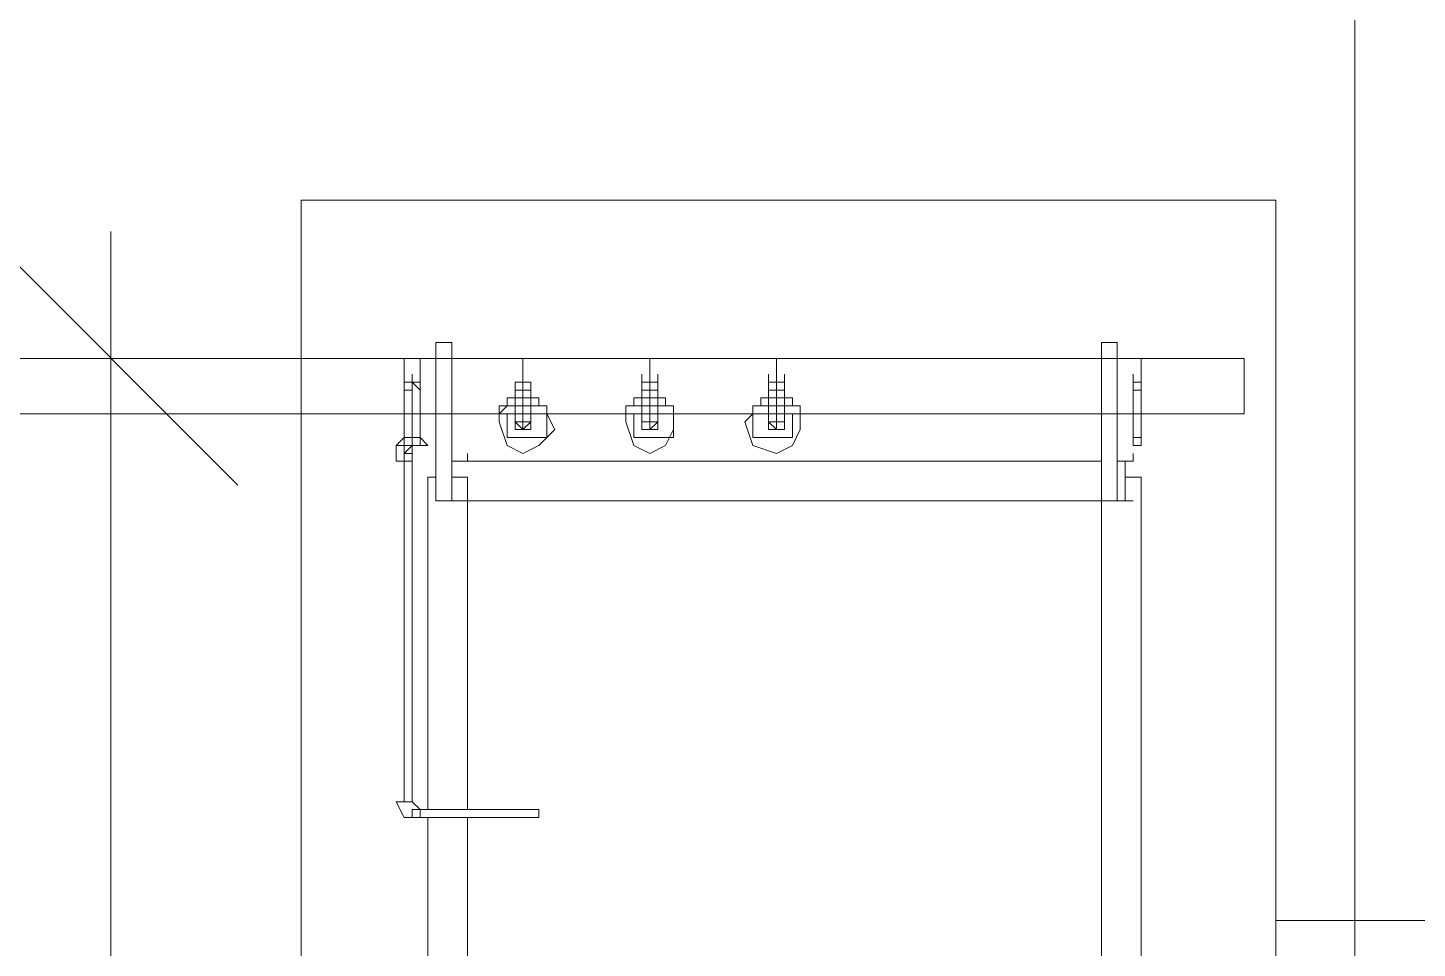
# Model space of a CAD drawing. Header units: inches. Extents: x -1128 to 651, y 96 to 845.
# Drawn here: x -199.23 to -194.02, y 787.3 to 790.76 of the extents above; entities that cross this region are included whole.
import ezdxf

# ---------------------------------------------------------------- set-up
doc = ezdxf.new("R2010")
doc.units = ezdxf.units.IN
doc.header["$MEASUREMENT"] = 0
doc.layers.add('Layer 1', color=7, linetype='Continuous')

msp = doc.modelspace()

# ---------------------------------------------------------------- linework, layer by layer
at = {"layer": 'Layer 1', "color": 0, "lineweight": 5}
for points in [[(-215.4534, 802.0082), (-194.2507, 802.0082), (-194.2507, 744.3177)], [(-194.2507, 744.3177), (-194.2507, 802.0082), (-215.4534, 802.0082)], [(-194.2507, 789.0727), (-194.2507, 802.0082), (-197.73, 802.0082)], [(-194.2507, 744.3177), (-194.2507, 802.0082)], [(-198.2058, 790.1133), (-194.5479, 790.1133), (-194.5479, 784.7011), (-198.2058, 784.7011), (-198.2058, 790.1133)], [(-198.4437, 789.0429), (-199.3952, 789.9945)], [(-198.9195, 789.9945), (-198.9195, 783.0359), (-189.0769, 783.0359)], [(-197.7003, 789.578), (-197.7003, 788.9834)], [(-197.6407, 789.578), (-197.6407, 788.9834), (-197.7003, 788.9834)], [(-197.7003, 789.578), (-197.6407, 789.578)], [(-195.2023, 788.9834), (-195.1428, 788.9834), (-195.1428, 789.578)], [(-195.2023, 788.9834), (-195.2023, 789.578), (-195.1428, 789.578)], [(-197.8191, 789.5187), (-204.183, 789.5187)], [(-197.8191, 789.5187), (-204.183, 789.5187)], [(-197.7595, 789.3106), (-197.7595, 789.5187)], [(-197.3731, 789.3106), (-197.3731, 789.5187)], [(-196.8973, 789.5187), (-197.3731, 789.5187)], [(-196.8973, 789.3106), (-196.8973, 789.5187), (-197.3731, 789.5187)], [(-196.4215, 789.5187), (-196.8973, 789.5187)], [(-196.4215, 789.5187), (-196.8973, 789.5187)], [(-196.4215, 789.3106), (-196.4215, 789.5187), (-195.0535, 789.5187)], [(-195.0535, 789.5187), (-196.4215, 789.5187)], [(-194.667, 789.5187), (-195.0535, 789.5187)], [(-194.667, 789.5187), (-195.0535, 789.5187)], [(-195.0535, 789.3106), (-195.0535, 789.5187)], [(-195.0535, 789.3106), (-194.667, 789.3106), (-194.667, 789.5187)], [(-197.8191, 789.4294), (-197.8191, 789.4591)], [(-197.8191, 789.4294), (-197.8191, 789.4591)], [(-197.8191, 789.4294), (-197.8191, 789.4591)], [(-197.8191, 789.3996), (-197.8191, 789.1915), (-197.8191, 789.4294)], [(-197.8191, 789.3996), (-197.8191, 789.4294)], [(-197.8191, 789.1915), (-197.8191, 789.4294)], [(-197.7893, 789.4294), (-197.8191, 789.4294)], [(-197.8191, 789.3996), (-197.7893, 789.3996), (-197.7893, 789.4294)], [(-197.8191, 789.4294), (-197.8191, 789.3996)], [(-197.7893, 789.4294), (-197.7893, 789.4591)], [(-197.7893, 789.4294), (-197.7893, 789.4591)], [(-197.7893, 789.1915), (-197.7893, 789.4294)], [(-197.7893, 789.1915), (-197.7893, 789.4294)], [(-197.7893, 789.1915), (-197.7893, 789.4294)], [(-197.7893, 789.4294), (-197.7893, 789.1915), (-197.7595, 789.1915)], [(-197.7893, 789.4294), (-197.7595, 789.3996)], [(-197.7595, 789.4294), (-197.7893, 789.4294)], [(-197.7595, 789.4294), (-197.7595, 789.4591)], [(-197.7595, 789.4294), (-197.7595, 789.4591)], [(-197.7595, 789.1915), (-197.7595, 789.4294)], [(-197.7595, 789.3996), (-197.7595, 789.1915), (-197.7595, 789.4294)], [(-197.7595, 789.3996), (-197.7595, 789.4294)], [(-197.7595, 789.1915), (-197.7595, 789.4294)], [(-197.7595, 789.1915), (-197.7595, 789.4294)], [(-197.7595, 789.3996), (-197.7595, 789.4294)], [(-197.4028, 789.4294), (-197.4028, 789.2808)], [(-197.4028, 789.4294), (-197.4028, 789.2808)], [(-197.4028, 789.4294), (-197.4028, 789.3996), (-197.3731, 789.3996)], [(-197.3731, 789.4294), (-197.4028, 789.4294)], [(-197.3731, 789.4294), (-197.3731, 789.2808)], [(-197.3731, 789.2808), (-197.3731, 789.4294)], [(-197.3731, 789.3996), (-197.3731, 789.4294)], [(-197.3433, 789.4294), (-197.3731, 789.4294)], [(-197.3731, 789.3996), (-197.3433, 789.3996), (-197.3433, 789.4294)], [(-197.3433, 789.4294), (-197.3433, 789.2808)], [(-197.3433, 789.2808), (-197.3433, 789.4294)], [(-196.9271, 789.4294), (-196.9271, 789.4591)], [(-196.9271, 789.4294), (-196.9271, 789.3996), (-196.8973, 789.3996)], [(-196.8973, 789.4294), (-196.9271, 789.4294)], [(-196.8973, 789.4294), (-196.8973, 789.4591)], [(-196.8973, 789.2808), (-196.8973, 789.4294)], [(-196.8973, 789.4294), (-196.8973, 789.2808)], [(-196.8675, 789.4294), (-196.8973, 789.4294)], [(-196.8973, 789.3996), (-196.8675, 789.3996), (-196.8675, 789.4294)], [(-196.8675, 789.4294), (-196.8675, 789.4591)], [(-196.8675, 789.2808), (-196.8675, 789.4294)], [(-196.8675, 789.2808), (-196.8675, 789.4294)], [(-196.4513, 789.4294), (-196.4513, 789.4591)], [(-196.4513, 789.4294), (-196.4513, 789.2808)], [(-196.4513, 789.4294), (-196.4513, 789.2808)], [(-196.4513, 789.4294), (-196.4513, 789.3996), (-196.4215, 789.3996)], [(-196.4215, 789.4294), (-196.4513, 789.4294)], [(-196.4215, 789.4294), (-196.4215, 789.4591)], [(-196.4215, 789.4294), (-196.4215, 789.2808)], [(-196.4215, 789.3996), (-196.4215, 789.4294)], [(-196.4215, 789.4294), (-196.4215, 789.2808)], [(-196.3917, 789.4294), (-196.4215, 789.4294)], [(-196.4215, 789.3996), (-196.3917, 789.3996), (-196.3917, 789.4294)], [(-196.3917, 789.4294), (-196.3917, 789.4591)], [(-195.0832, 789.4294), (-195.0832, 789.4591)], [(-195.0832, 789.4294), (-195.0832, 789.3996), (-195.0535, 789.3996)], [(-195.0535, 789.4294), (-195.0832, 789.4294)], [(-195.0535, 789.4294), (-195.0535, 789.4591)], [(-195.0535, 789.4294), (-195.0535, 789.4591)], [(-195.0535, 789.4294), (-195.0535, 789.1915), (-195.0535, 789.3996)], [(-195.0535, 789.3996), (-195.0535, 789.4294)], [(-197.8191, 789.1915), (-197.8191, 789.3996)], [(-197.7595, 789.1915), (-197.7595, 789.3996)], [(-197.4624, 789.2808), (-197.4624, 789.3106), (-197.4326, 789.3401), (-197.4326, 789.3698), (-197.4028, 789.3698), (-197.3135, 789.3698), (-197.3135, 789.3401), (-197.2838, 789.3401), (-197.2838, 789.3106)], [(-197.4624, 789.2808), (-197.4624, 789.3106), (-197.4326, 789.3401), (-197.4326, 789.3698), (-197.4028, 789.3698), (-197.3135, 789.3698), (-197.3135, 789.3401), (-197.2838, 789.3401), (-197.2838, 789.3106)], [(-197.4326, 789.3698), (-197.4326, 789.3401)], [(-197.4028, 789.3401), (-197.4028, 789.3698)], [(-197.4028, 789.3401), (-197.4028, 789.3698)], [(-197.4028, 789.3401), (-197.4028, 789.3698)], [(-197.4028, 789.3698), (-197.4028, 789.3401)], [(-197.3731, 789.3401), (-197.3731, 789.3698)], [(-197.3731, 789.3401), (-197.3731, 789.3698)], [(-197.3731, 789.3698), (-197.3731, 789.3401)], [(-197.3433, 789.3401), (-197.3433, 789.3698)], [(-197.3433, 789.3698), (-197.3433, 789.3401)], [(-197.3433, 789.3698), (-197.3433, 789.3401)], [(-197.3135, 789.3698), (-197.3135, 789.3401)], [(-196.9866, 789.2808), (-196.9866, 789.3401), (-196.9568, 789.3401), (-196.9568, 789.3698), (-196.9271, 789.3698), (-196.8378, 789.3698), (-196.8378, 789.3401), (-196.808, 789.3401), (-196.808, 789.3106)], [(-196.9866, 789.2808), (-196.9866, 789.3401), (-196.9568, 789.3401), (-196.9568, 789.3698), (-196.9271, 789.3698), (-196.8378, 789.3698), (-196.8378, 789.3401), (-196.808, 789.3401), (-196.808, 789.3106)], [(-196.9568, 789.3698), (-196.9568, 789.3401)], [(-196.9271, 789.3401), (-196.9271, 789.3698)], [(-196.9271, 789.3698), (-196.9271, 789.3401)], [(-196.9271, 789.3698), (-196.9271, 789.3401)], [(-196.8973, 789.251), (-196.8973, 789.3996)], [(-196.8973, 789.251), (-196.8973, 789.3996)], [(-196.8973, 789.3401), (-196.8973, 789.3698)], [(-196.8973, 789.3401), (-196.8973, 789.3698)], [(-196.8973, 789.3401), (-196.8973, 789.3698)], [(-196.8675, 789.3401), (-196.8675, 789.3698)], [(-196.8675, 789.3401), (-196.8675, 789.3698)], [(-196.8675, 789.3401), (-196.8675, 789.3698)], [(-196.8675, 789.3698), (-196.8675, 789.3401)], [(-196.8675, 789.3698), (-196.8675, 789.3401)], [(-196.8378, 789.3698), (-196.8378, 789.3401)], [(-196.5403, 789.2808), (-196.5106, 789.3106), (-196.5106, 789.3401), (-196.481, 789.3401), (-196.481, 789.3698), (-196.4513, 789.3698), (-196.362, 789.3698), (-196.362, 789.3401), (-196.3322, 789.3401), (-196.3322, 789.3106)], [(-196.5403, 789.2808), (-196.5106, 789.3106), (-196.5106, 789.3401), (-196.481, 789.3401), (-196.481, 789.3698), (-196.4513, 789.3698), (-196.362, 789.3698), (-196.362, 789.3401), (-196.3322, 789.3401), (-196.3322, 789.3106)], [(-196.481, 789.3698), (-196.481, 789.3401)], [(-196.4513, 789.3401), (-196.4513, 789.3698)], [(-196.4513, 789.3401), (-196.4513, 789.3698)], [(-196.4513, 789.3401), (-196.4513, 789.3698)], [(-196.4513, 789.3401), (-196.4513, 789.3698)], [(-196.4215, 789.3996), (-196.4215, 789.251)], [(-196.4215, 789.3996), (-196.4215, 789.251)], [(-196.4215, 789.3401), (-196.4215, 789.3698)], [(-196.4215, 789.3401), (-196.4215, 789.3698)], [(-196.4215, 789.3401), (-196.4215, 789.3698)], [(-196.4215, 789.3401), (-196.4215, 789.3698)], [(-196.3917, 789.3401), (-196.3917, 789.3698)], [(-196.3917, 789.3401), (-196.3917, 789.3698)], [(-196.3917, 789.3401), (-196.3917, 789.3698)], [(-196.3917, 789.3401), (-196.3917, 789.3698)], [(-196.3917, 789.3698), (-196.3917, 789.3401)], [(-196.3917, 789.3698), (-196.3917, 789.3401)], [(-196.362, 789.3698), (-196.362, 789.3401)], [(-195.0535, 789.3996), (-195.0535, 789.1915)], [(-204.183, 789.3106), (-197.8191, 789.3106), (-203.6775, 789.3106), (-204.183, 789.3106)], [(-197.7595, 789.3106), (-197.8191, 789.3106)], [(-197.7595, 789.3106), (-197.8191, 789.3106)], [(-197.3731, 789.3106), (-197.7595, 789.3106)], [(-197.3731, 789.3106), (-197.7595, 789.3106)], [(-197.4624, 789.3106), (-197.4624, 789.3401)], [(-197.4624, 789.3106), (-197.2838, 789.3106)], [(-197.4624, 789.3106), (-197.2838, 789.3106)], [(-197.4624, 789.2808), (-197.4326, 789.1915), (-197.3731, 789.1617), (-197.3135, 789.1915), (-197.254, 789.251), (-197.2838, 789.3106)], [(-197.4624, 789.2808), (-197.4326, 789.1915), (-197.3731, 789.1617), (-197.3135, 789.1915), (-197.254, 789.251), (-197.2838, 789.3106)], [(-197.4028, 789.2808), (-197.4028, 789.3106)], [(-197.3731, 789.2808), (-197.3731, 789.3106)], [(-197.3731, 789.3106), (-196.4215, 789.3106)], [(-196.8973, 789.3106), (-197.3731, 789.3106)], [(-197.3433, 789.2808), (-197.3433, 789.3106)], [(-197.2838, 789.3106), (-197.2838, 789.3401)], [(-197.2838, 789.3106), (-197.2838, 789.3401)], [(-196.9866, 789.3106), (-196.9866, 789.3401)], [(-196.9866, 789.3106), (-196.808, 789.3106)], [(-196.9866, 789.3106), (-196.808, 789.3106)], [(-196.9866, 789.2808), (-196.9568, 789.1915), (-196.8973, 789.1617), (-196.8378, 789.1915), (-196.808, 789.251), (-196.808, 789.3106)], [(-196.9866, 789.2808), (-196.9568, 789.1915), (-196.8973, 789.1617), (-196.8378, 789.1915), (-196.808, 789.251), (-196.808, 789.3106)], [(-196.9271, 789.3401), (-196.8675, 789.3401)], [(-196.9271, 789.2808), (-196.9271, 789.3106)], [(-196.4215, 789.3106), (-196.8973, 789.3106)], [(-196.8675, 789.2808), (-196.8675, 789.3106)], [(-196.808, 789.3106), (-196.808, 789.3401)], [(-196.808, 789.3106), (-196.808, 789.3401)], [(-196.5403, 789.2808), (-196.5106, 789.1915), (-196.4215, 789.1617), (-196.362, 789.1915), (-196.3322, 789.251), (-196.3322, 789.3106)], [(-196.5403, 789.2808), (-196.5106, 789.1915), (-196.4215, 789.1617), (-196.362, 789.1915), (-196.3322, 789.251), (-196.3322, 789.3106)], [(-196.5106, 789.3106), (-196.5106, 789.3401)], [(-196.5106, 789.3106), (-196.3322, 789.3106)], [(-196.5106, 789.3106), (-196.3322, 789.3106)], [(-196.4513, 789.2808), (-196.4513, 789.3106)], [(-196.4215, 789.2808), (-196.4215, 789.3106)], [(-195.0535, 789.3106), (-196.4215, 789.3106)], [(-195.0535, 789.3106), (-196.4215, 789.3106)], [(-196.3917, 789.2808), (-196.3917, 789.3106)], [(-196.3917, 789.2808), (-196.3917, 789.3106)], [(-196.3322, 789.3106), (-196.3322, 789.3401)], [(-196.3322, 789.3106), (-196.3322, 789.3401)], [(-194.667, 789.3106), (-195.0535, 789.3106)], [(-197.3433, 789.2808), (-197.4028, 789.2808), (-197.3731, 789.251), (-197.3433, 789.251), (-197.3433, 789.2808), (-197.4028, 789.2808), (-197.3731, 789.251), (-197.3433, 789.251), (-197.3433, 789.2808), (-197.4028, 789.2808), (-197.4028, 789.251), (-197.3433, 789.251), (-197.3433, 789.2808), (-197.4028, 789.2808), (-197.4028, 789.251), (-197.3433, 789.251), (-197.3433, 789.2808)], [(-197.3433, 789.2808), (-197.4028, 789.2808), (-197.3731, 789.251), (-197.3433, 789.251), (-197.3433, 789.2808), (-197.4028, 789.2808), (-197.3731, 789.251), (-197.3433, 789.251), (-197.3433, 789.2808), (-197.3731, 789.2808), (-197.3731, 789.251), (-197.3433, 789.2808), (-197.3731, 789.2808), (-197.3731, 789.251), (-197.3433, 789.2808)], [(-197.3433, 789.2808), (-197.3731, 789.2808), (-197.3731, 789.251), (-197.3433, 789.2808), (-197.3731, 789.2808), (-197.3731, 789.251), (-197.3433, 789.2808), (-197.4028, 789.2808), (-197.4028, 789.251), (-197.3433, 789.251), (-197.3433, 789.2808), (-197.4028, 789.2808), (-197.4028, 789.251), (-197.3433, 789.251), (-197.3433, 789.2808)], [(-197.3731, 789.2808), (-197.4028, 789.2808), (-197.4028, 789.251), (-197.3731, 789.251)], [(-197.4028, 789.2808), (-197.4028, 789.251), (-197.3731, 789.251), (-197.3433, 789.251), (-197.3433, 789.2808), (-197.4028, 789.2808)], [(-197.3433, 789.2808), (-197.4028, 789.2808), (-197.4028, 789.251), (-197.3433, 789.251), (-197.3433, 789.2808)], [(-197.3731, 789.251), (-197.3731, 789.2808)], [(-197.3731, 789.251), (-197.3433, 789.251), (-197.3433, 789.2808), (-197.3731, 789.2808)], [(-196.8675, 789.2808), (-196.9271, 789.2808), (-196.9271, 789.251), (-196.8675, 789.251), (-196.8675, 789.2808)], [(-196.9271, 789.2808), (-196.9271, 789.251), (-196.8973, 789.251), (-196.8675, 789.251), (-196.8675, 789.2808), (-196.9271, 789.2808)], [(-196.8675, 789.2808), (-196.9271, 789.2808), (-196.9271, 789.251), (-196.8675, 789.251), (-196.8675, 789.2808), (-196.9271, 789.2808), (-196.9271, 789.251), (-196.8675, 789.251), (-196.8675, 789.2808)], [(-196.8675, 789.2808), (-196.9271, 789.2808), (-196.9271, 789.251), (-196.8675, 789.251), (-196.8675, 789.2808), (-196.9271, 789.2808), (-196.9271, 789.251), (-196.8675, 789.251), (-196.8675, 789.2808), (-196.8973, 789.2808), (-196.8973, 789.251), (-196.8675, 789.2808), (-196.8973, 789.2808), (-196.8973, 789.251), (-196.8675, 789.2808)], [(-196.8675, 789.2808), (-196.9271, 789.2808), (-196.9271, 789.251), (-196.8675, 789.251), (-196.8675, 789.2808), (-196.9271, 789.2808), (-196.9271, 789.251), (-196.8675, 789.251), (-196.8675, 789.2808)], [(-196.8675, 789.2808), (-196.8973, 789.2808), (-196.8973, 789.251), (-196.8675, 789.2808), (-196.8973, 789.2808), (-196.8973, 789.251), (-196.8675, 789.2808), (-196.9271, 789.2808), (-196.9271, 789.251), (-196.8675, 789.251), (-196.8675, 789.2808), (-196.9271, 789.2808), (-196.9271, 789.251), (-196.8675, 789.251), (-196.8675, 789.2808)], [(-196.8973, 789.2808), (-196.9271, 789.2808), (-196.9271, 789.251), (-196.8675, 789.251), (-196.8675, 789.2808)], [(-196.8973, 789.251), (-196.8973, 789.2808)], [(-196.8675, 789.2808), (-196.8973, 789.2808)], [(-196.3917, 789.2808), (-196.4513, 789.2808), (-196.4513, 789.251), (-196.3917, 789.251), (-196.3917, 789.2808)], [(-196.4513, 789.2808), (-196.4513, 789.251), (-196.4215, 789.251), (-196.3917, 789.251), (-196.3917, 789.2808), (-196.4513, 789.2808)], [(-196.4215, 789.2808), (-196.4513, 789.2808), (-196.4215, 789.251), (-196.4215, 789.2808), (-196.4513, 789.2808), (-196.4215, 789.251), (-196.4215, 789.2808)], [(-196.3917, 789.2808), (-196.4513, 789.2808), (-196.4513, 789.251), (-196.3917, 789.251), (-196.3917, 789.2808), (-196.4513, 789.2808), (-196.4513, 789.251), (-196.3917, 789.251), (-196.3917, 789.2808)], [(-196.3917, 789.2808), (-196.4513, 789.2808), (-196.4513, 789.251), (-196.3917, 789.251), (-196.3917, 789.2808), (-196.4513, 789.2808), (-196.4513, 789.251), (-196.3917, 789.251), (-196.3917, 789.2808), (-196.4513, 789.2808), (-196.4513, 789.251), (-196.3917, 789.251), (-196.3917, 789.2808), (-196.4513, 789.2808), (-196.4513, 789.251), (-196.3917, 789.251), (-196.3917, 789.2808), (-196.4215, 789.2808), (-196.4513, 789.2808), (-196.4513, 789.251), (-196.4215, 789.251), (-196.3917, 789.251), (-196.3917, 789.2808), (-196.4513, 789.2808), (-196.4513, 789.251), (-196.3917, 789.251), (-196.3917, 789.2808)], [(-196.4215, 789.2808), (-196.4513, 789.2808), (-196.4215, 789.251), (-196.4215, 789.2808), (-196.4513, 789.2808), (-196.4215, 789.251), (-196.4215, 789.2808)], [(-196.4513, 789.2808), (-196.4513, 789.251), (-196.4215, 789.251), (-196.3917, 789.251), (-196.3917, 789.2808), (-196.4513, 789.2808)], [(-196.4215, 789.251), (-196.4215, 789.2808)], [(-197.8191, 789.2213), (-197.8488, 789.1915), (-197.8191, 789.1915), (-197.8191, 789.1617)], [(-197.7893, 789.1915), (-197.7893, 789.2213), (-197.8191, 789.2213), (-197.8191, 789.1915), (-197.7893, 789.1915), (-197.7893, 789.2213), (-197.8191, 789.2213), (-197.8191, 789.1915), (-197.7893, 789.1915)], [(-197.7893, 789.2213), (-197.8191, 789.2213)], [(-197.8191, 789.1617), (-197.7893, 789.1915), (-197.7893, 789.2213)], [(-197.7893, 789.1915), (-197.7893, 789.2213), (-197.8191, 789.2213), (-197.8191, 789.1915), (-197.7893, 789.1915)], [(-197.8191, 789.1915), (-197.8191, 789.2213)], [(-197.7893, 789.1915), (-197.7893, 789.2213)], [(-197.73, 789.1915), (-197.7595, 789.2213), (-197.7893, 789.2213), (-197.7893, 789.1915), (-197.73, 789.1915), (-197.7595, 789.2213), (-197.7893, 789.2213), (-197.7893, 789.1915), (-197.73, 789.1915)], [(-197.7893, 789.1915), (-197.7893, 789.2213)], [(-197.7595, 789.1915), (-197.7595, 789.2213)], [(-195.0535, 789.1915), (-195.0535, 789.2213), (-195.0832, 789.2213), (-195.0832, 789.1915), (-195.0535, 789.1915), (-195.0535, 789.2213), (-195.0832, 789.2213), (-195.0832, 789.1915), (-195.0535, 789.1915)], [(-195.0832, 789.1915), (-195.0832, 789.2213)], [(-195.0535, 789.1915), (-195.0535, 789.2213)], [(-195.0535, 789.1915), (-195.0535, 789.2213)], [(-197.8488, 789.1915), (-197.8488, 789.132)], [(-197.8191, 787.8532), (-197.8191, 789.1617)], [(-197.7893, 789.132), (-197.7893, 789.1915)], [(-197.7595, 789.1915), (-197.7893, 789.1915)], [(-197.7893, 787.8532), (-197.7893, 789.1617)], [(-197.5812, 789.132), (-197.5812, 789.1617)], [(-195.1428, 789.132), (-195.1428, 789.1617)], [(-195.0832, 789.132), (-195.0832, 789.1617)], [(-197.8191, 789.132), (-197.8488, 789.132), (-197.7893, 789.132), (-197.8191, 789.132)], [(-197.6407, 788.9834), (-197.6407, 789.132), (-197.5812, 789.132)], [(-197.6407, 789.132), (-197.6407, 788.9834), (-197.5812, 788.9834)], [(-197.6407, 789.132), (-197.5812, 789.132)], [(-197.6407, 789.132), (-195.2023, 789.132)], [(-195.0832, 789.132), (-195.1428, 789.132)], [(-195.1428, 789.132), (-195.1428, 788.9834)], [(-195.113, 788.9834), (-195.113, 789.132)], [(-195.113, 789.132), (-195.0832, 789.132)], [(-197.73, 787.8237), (-197.73, 789.0727)], [(-197.73, 789.0727), (-197.7003, 789.0727)], [(-197.6407, 789.0727), (-197.5812, 789.0727)], [(-197.5812, 787.8237), (-197.5812, 789.0727)], [(-195.0535, 785.0878), (-195.2023, 785.0878), (-195.2023, 789.0727)], [(-195.113, 789.0727), (-195.0535, 789.0727), (-195.0535, 785.0878)], [(-197.5812, 788.9834), (-197.5812, 789.0131)], [(-197.6407, 788.9834), (-197.5812, 788.9834)], [(-197.5812, 788.9834), (-195.1428, 788.9834)], [(-195.0832, 788.9834), (-195.1428, 788.9834)], [(-195.0832, 788.9834), (-195.113, 788.9834)], [(-197.8488, 787.8532), (-197.8191, 787.7939), (-197.7595, 787.7939)], [(-197.7893, 787.8532), (-197.7595, 787.8237)], [(-197.3135, 787.8237), (-197.7893, 787.8237)], [(-197.3135, 787.7939), (-197.7893, 787.7939)], [(-197.73, 785.0878), (-197.5812, 785.0878), (-197.5812, 787.7939)], [(-197.73, 785.0878), (-197.73, 787.7939)], [(-194.5479, 787.4072), (-167.5761, 787.4072)]]:
    msp.add_lwpolyline(points, dxfattribs=at)
for points, knots in [([(-197.8191, 789.3106), (-197.8191, 789.3106), (-197.8191, 789.5187), (-197.8191, 789.5187), (-197.8191, 789.5187), (-197.7595, 789.5187), (-197.7595, 789.5187), (-197.7595, 789.5187), (-197.8191, 789.5187), (-197.8191, 789.5187)], [0, 0, 0, 0, 1, 1, 1, 2, 2, 2, 3, 3, 3, 3]), ([(-197.3731, 789.5187), (-197.3731, 789.5187), (-197.7595, 789.5187), (-197.7595, 789.5187), (-197.7595, 789.5187), (-197.3731, 789.5187), (-197.3731, 789.5187)], [0, 0, 0, 0, 1, 1, 1, 2, 2, 2, 2]), ([(-197.8191, 789.1915), (-197.8191, 789.1915), (-197.8191, 789.4294), (-197.8191, 789.4294), (-197.8191, 789.4294), (-197.8191, 789.1915), (-197.8191, 789.1915)], [0, 0, 0, 0, 1, 1, 1, 2, 2, 2, 2]), ([(-196.9271, 789.2808), (-196.9271, 789.2808), (-196.9271, 789.4294), (-196.9271, 789.4294), (-196.9271, 789.4294), (-196.9271, 789.2808), (-196.9271, 789.2808)], [0, 0, 0, 0, 1, 1, 1, 2, 2, 2, 2]), ([(-196.3917, 789.4294), (-196.3917, 789.4294), (-196.3917, 789.2808), (-196.3917, 789.2808), (-196.3917, 789.2808), (-196.3917, 789.4294), (-196.3917, 789.4294)], [0, 0, 0, 0, 1, 1, 1, 2, 2, 2, 2]), ([(-195.0832, 789.4294), (-195.0832, 789.4294), (-195.0832, 789.1915), (-195.0832, 789.1915), (-195.0832, 789.1915), (-195.0832, 789.4294), (-195.0832, 789.4294)], [0, 0, 0, 0, 1, 1, 1, 2, 2, 2, 2]), ([(-195.0535, 789.4294), (-195.0535, 789.4294), (-195.0535, 789.1915), (-195.0535, 789.1915), (-195.0535, 789.1915), (-195.0535, 789.4294), (-195.0535, 789.4294), (-195.0535, 789.4294), (-195.0535, 789.1915), (-195.0535, 789.1915)], [0, 0, 0, 0, 1, 1, 1, 2, 2, 2, 3, 3, 3, 3]), ([(-197.4326, 789.3698), (-197.4326, 789.3698), (-197.3731, 789.3698), (-197.3731, 789.3698), (-197.3731, 789.3698), (-197.4326, 789.3698), (-197.4326, 789.3698), (-197.4326, 789.3698), (-197.3731, 789.3698), (-197.3731, 789.3698), (-197.3731, 789.3698), (-197.4326, 789.3698), (-197.4326, 789.3698)], [0, 0, 0, 0, 1, 1, 1, 2, 2, 2, 3, 3, 3, 4, 4, 4, 4]), ([(-197.3433, 789.3698), (-197.3433, 789.3698), (-197.3135, 789.3698), (-197.3135, 789.3698), (-197.3135, 789.3698), (-197.3433, 789.3698), (-197.3433, 789.3698), (-197.3433, 789.3698), (-197.3135, 789.3698), (-197.3135, 789.3698), (-197.3135, 789.3698), (-197.3433, 789.3698), (-197.3433, 789.3698), (-197.3433, 789.3698), (-197.4028, 789.3698), (-197.4028, 789.3698), (-197.4028, 789.3698), (-197.3433, 789.3698), (-197.3433, 789.3698), (-197.3433, 789.3698), (-197.4028, 789.3698), (-197.4028, 789.3698), (-197.4028, 789.3698), (-197.3433, 789.3698), (-197.3433, 789.3698)], [0, 0, 0, 0, 1, 1, 1, 2, 2, 2, 3, 3, 3, 4, 4, 4, 5, 5, 5, 6, 6, 6, 7, 7, 7, 8, 8, 8, 8]), ([(-197.3731, 789.3996), (-197.3731, 789.3996), (-197.3731, 789.251), (-197.3731, 789.251), (-197.3731, 789.251), (-197.3731, 789.3996), (-197.3731, 789.3996)], [0, 0, 0, 0, 1, 1, 1, 2, 2, 2, 2]), ([(-196.9568, 789.3698), (-196.9568, 789.3698), (-196.9271, 789.3698), (-196.9271, 789.3698), (-196.9271, 789.3698), (-196.9568, 789.3698), (-196.9568, 789.3698), (-196.9568, 789.3698), (-196.9271, 789.3698), (-196.9271, 789.3698), (-196.9271, 789.3698), (-196.9568, 789.3698), (-196.9568, 789.3698)], [0, 0, 0, 0, 1, 1, 1, 2, 2, 2, 3, 3, 3, 4, 4, 4, 4]), ([(-196.9271, 789.3698), (-196.9271, 789.3698), (-196.8675, 789.3698), (-196.8675, 789.3698), (-196.8675, 789.3698), (-196.9271, 789.3698), (-196.9271, 789.3698), (-196.9271, 789.3698), (-196.8675, 789.3698), (-196.8675, 789.3698), (-196.8675, 789.3698), (-196.9271, 789.3698), (-196.9271, 789.3698)], [0, 0, 0, 0, 1, 1, 1, 2, 2, 2, 3, 3, 3, 4, 4, 4, 4]), ([(-196.8675, 789.3698), (-196.8675, 789.3698), (-196.8378, 789.3698), (-196.8378, 789.3698), (-196.8378, 789.3698), (-196.8675, 789.3698), (-196.8675, 789.3698), (-196.8675, 789.3698), (-196.8378, 789.3698), (-196.8378, 789.3698), (-196.8378, 789.3698), (-196.8675, 789.3698), (-196.8675, 789.3698)], [0, 0, 0, 0, 1, 1, 1, 2, 2, 2, 3, 3, 3, 4, 4, 4, 4]), ([(-196.481, 789.3698), (-196.481, 789.3698), (-196.4513, 789.3698), (-196.4513, 789.3698), (-196.4513, 789.3698), (-196.481, 789.3698), (-196.481, 789.3698), (-196.481, 789.3698), (-196.4513, 789.3698), (-196.4513, 789.3698), (-196.4513, 789.3698), (-196.481, 789.3698), (-196.481, 789.3698)], [0, 0, 0, 0, 1, 1, 1, 2, 2, 2, 3, 3, 3, 4, 4, 4, 4]), ([(-196.4513, 789.3698), (-196.4513, 789.3698), (-196.3917, 789.3698), (-196.3917, 789.3698), (-196.3917, 789.3698), (-196.4513, 789.3698), (-196.4513, 789.3698), (-196.4513, 789.3698), (-196.3917, 789.3698), (-196.3917, 789.3698), (-196.3917, 789.3698), (-196.4513, 789.3698), (-196.4513, 789.3698)], [0, 0, 0, 0, 1, 1, 1, 2, 2, 2, 3, 3, 3, 4, 4, 4, 4]), ([(-196.4513, 789.3698), (-196.4513, 789.3698), (-196.4513, 789.3401), (-196.4513, 789.3401), (-196.4513, 789.3401), (-196.4513, 789.3698), (-196.4513, 789.3698)], [0, 0, 0, 0, 1, 1, 1, 2, 2, 2, 2]), ([(-196.3917, 789.3698), (-196.3917, 789.3698), (-196.362, 789.3698), (-196.362, 789.3698), (-196.362, 789.3698), (-196.3917, 789.3698), (-196.3917, 789.3698), (-196.3917, 789.3698), (-196.362, 789.3698), (-196.362, 789.3698), (-196.362, 789.3698), (-196.3917, 789.3698), (-196.3917, 789.3698)], [0, 0, 0, 0, 1, 1, 1, 2, 2, 2, 3, 3, 3, 4, 4, 4, 4]), ([(-197.4624, 789.3106), (-197.4624, 789.3106), (-197.4624, 789.3401), (-197.4624, 789.3401), (-197.4624, 789.3401), (-197.4624, 789.3106), (-197.4624, 789.3106)], [0, 0, 0, 0, 1, 1, 1, 2, 2, 2, 2]), ([(-197.2838, 789.3401), (-197.2838, 789.3401), (-197.4624, 789.3401), (-197.4624, 789.3401), (-197.4624, 789.3401), (-197.2838, 789.3401), (-197.2838, 789.3401)], [0, 0, 0, 0, 1, 1, 1, 2, 2, 2, 2]), ([(-197.4624, 789.3401), (-197.4624, 789.3401), (-197.4624, 789.3106), (-197.4624, 789.3106), (-197.4624, 789.3106), (-197.4624, 789.3401), (-197.4624, 789.3401)], [0, 0, 0, 0, 1, 1, 1, 2, 2, 2, 2]), ([(-197.4624, 789.3401), (-197.4624, 789.3401), (-197.2838, 789.3401), (-197.2838, 789.3401), (-197.2838, 789.3401), (-197.4624, 789.3401), (-197.4624, 789.3401)], [0, 0, 0, 0, 1, 1, 1, 2, 2, 2, 2]), ([(-197.2838, 789.3106), (-197.2838, 789.3106), (-197.4624, 789.3106), (-197.4624, 789.3106), (-197.4624, 789.3106), (-197.2838, 789.3106), (-197.2838, 789.3106)], [0, 0, 0, 0, 1, 1, 1, 2, 2, 2, 2]), ([(-197.3731, 789.3401), (-197.3731, 789.3401), (-197.4326, 789.3401), (-197.4326, 789.3401), (-197.4326, 789.3401), (-197.3731, 789.3401), (-197.3731, 789.3401)], [0, 0, 0, 0, 1, 1, 1, 2, 2, 2, 2]), ([(-197.4326, 789.3106), (-197.4326, 789.3106), (-197.2838, 789.3106), (-197.2838, 789.3106), (-197.2838, 789.3106), (-197.4326, 789.3106), (-197.4326, 789.3106), (-197.4326, 789.3106), (-197.2838, 789.3106), (-197.2838, 789.3106), (-197.2838, 789.3106), (-197.4326, 789.3106), (-197.4326, 789.3106)], [0, 0, 0, 0, 1, 1, 1, 2, 2, 2, 3, 3, 3, 4, 4, 4, 4]), ([(-197.4326, 789.3106), (-197.4326, 789.3106), (-197.4326, 789.2213), (-197.4326, 789.2213), (-197.4326, 789.2213), (-197.4326, 789.3106), (-197.4326, 789.3106)], [0, 0, 0, 0, 1, 1, 1, 2, 2, 2, 2]), ([(-197.4326, 789.2213), (-197.4326, 789.2213), (-197.4326, 789.3106), (-197.4326, 789.3106), (-197.4326, 789.3106), (-197.4326, 789.2213), (-197.4326, 789.2213)], [0, 0, 0, 0, 1, 1, 1, 2, 2, 2, 2]), ([(-197.4028, 789.3401), (-197.4028, 789.3401), (-197.3433, 789.3401), (-197.3433, 789.3401), (-197.3433, 789.3401), (-197.4028, 789.3401), (-197.4028, 789.3401)], [0, 0, 0, 0, 1, 1, 1, 2, 2, 2, 2]), ([(-197.4028, 789.3401), (-197.4028, 789.3401), (-197.3731, 789.3401), (-197.3731, 789.3401), (-197.3731, 789.3401), (-197.4028, 789.3401), (-197.4028, 789.3401), (-197.4028, 789.3401), (-197.3731, 789.3401), (-197.3731, 789.3401), (-197.3731, 789.3401), (-197.4028, 789.3401), (-197.4028, 789.3401), (-197.4028, 789.3401), (-197.3433, 789.3401), (-197.3433, 789.3401), (-197.3433, 789.3401), (-197.4028, 789.3401), (-197.4028, 789.3401)], [0, 0, 0, 0, 1, 1, 1, 2, 2, 2, 3, 3, 3, 4, 4, 4, 5, 5, 5, 6, 6, 6, 6]), ([(-197.4028, 789.3401), (-197.4028, 789.3401), (-197.3433, 789.3401), (-197.3433, 789.3401), (-197.3433, 789.3401), (-197.4028, 789.3401), (-197.4028, 789.3401)], [0, 0, 0, 0, 1, 1, 1, 2, 2, 2, 2]), ([(-197.3433, 789.3401), (-197.3433, 789.3401), (-197.4028, 789.3401), (-197.4028, 789.3401), (-197.4028, 789.3401), (-197.3433, 789.3401), (-197.3433, 789.3401)], [0, 0, 0, 0, 1, 1, 1, 2, 2, 2, 2]), ([(-197.3731, 789.3401), (-197.3731, 789.3401), (-197.4028, 789.3401), (-197.4028, 789.3401), (-197.4028, 789.3401), (-197.3731, 789.3401), (-197.3731, 789.3401)], [0, 0, 0, 0, 1, 1, 1, 2, 2, 2, 2]), ([(-197.3433, 789.3401), (-197.3433, 789.3401), (-197.4028, 789.3401), (-197.4028, 789.3401), (-197.4028, 789.3401), (-197.3433, 789.3401), (-197.3433, 789.3401), (-197.3433, 789.3401), (-197.4028, 789.3401), (-197.4028, 789.3401), (-197.4028, 789.3401), (-197.3433, 789.3401), (-197.3433, 789.3401), (-197.3433, 789.3401), (-197.4028, 789.3401), (-197.4028, 789.3401), (-197.4028, 789.3401), (-197.3433, 789.3401), (-197.3433, 789.3401)], [0, 0, 0, 0, 1, 1, 1, 2, 2, 2, 3, 3, 3, 4, 4, 4, 5, 5, 5, 6, 6, 6, 6]), ([(-197.4028, 789.3401), (-197.4028, 789.3401), (-197.3433, 789.3401), (-197.3433, 789.3401), (-197.3433, 789.3401), (-197.4028, 789.3401), (-197.4028, 789.3401)], [0, 0, 0, 0, 1, 1, 1, 2, 2, 2, 2]), ([(-197.3731, 789.3401), (-197.3731, 789.3401), (-197.4028, 789.3401), (-197.4028, 789.3401), (-197.4028, 789.3401), (-197.3731, 789.3401), (-197.3731, 789.3401)], [0, 0, 0, 0, 1, 1, 1, 2, 2, 2, 2]), ([(-197.3433, 789.3401), (-197.3433, 789.3401), (-197.4028, 789.3401), (-197.4028, 789.3401), (-197.4028, 789.3401), (-197.3433, 789.3401), (-197.3433, 789.3401)], [0, 0, 0, 0, 1, 1, 1, 2, 2, 2, 2]), ([(-197.3135, 789.3401), (-197.3135, 789.3401), (-197.3433, 789.3401), (-197.3433, 789.3401), (-197.3433, 789.3401), (-197.3135, 789.3401), (-197.3135, 789.3401)], [0, 0, 0, 0, 1, 1, 1, 2, 2, 2, 2]), ([(-197.2838, 789.3401), (-197.2838, 789.3401), (-197.2838, 789.3106), (-197.2838, 789.3106), (-197.2838, 789.3106), (-197.2838, 789.3401), (-197.2838, 789.3401)], [0, 0, 0, 0, 1, 1, 1, 2, 2, 2, 2]), ([(-197.2838, 789.3106), (-197.2838, 789.3106), (-197.2838, 789.2213), (-197.2838, 789.2213), (-197.2838, 789.2213), (-197.2838, 789.3106), (-197.2838, 789.3106)], [0, 0, 0, 0, 1, 1, 1, 2, 2, 2, 2]), ([(-197.2838, 789.2213), (-197.2838, 789.2213), (-197.2838, 789.3106), (-197.2838, 789.3106), (-197.2838, 789.3106), (-197.2838, 789.2213), (-197.2838, 789.2213)], [0, 0, 0, 0, 1, 1, 1, 2, 2, 2, 2]), ([(-196.808, 789.3401), (-196.808, 789.3401), (-196.9866, 789.3401), (-196.9866, 789.3401), (-196.9866, 789.3401), (-196.808, 789.3401), (-196.808, 789.3401)], [0, 0, 0, 0, 1, 1, 1, 2, 2, 2, 2]), ([(-196.9866, 789.3401), (-196.9866, 789.3401), (-196.808, 789.3401), (-196.808, 789.3401), (-196.808, 789.3401), (-196.9866, 789.3401), (-196.9866, 789.3401)], [0, 0, 0, 0, 1, 1, 1, 2, 2, 2, 2]), ([(-196.9866, 789.3106), (-196.9866, 789.3106), (-196.9866, 789.3401), (-196.9866, 789.3401), (-196.9866, 789.3401), (-196.9866, 789.3106), (-196.9866, 789.3106)], [0, 0, 0, 0, 1, 1, 1, 2, 2, 2, 2]), ([(-196.9866, 789.3401), (-196.9866, 789.3401), (-196.9866, 789.3106), (-196.9866, 789.3106), (-196.9866, 789.3106), (-196.9866, 789.3401), (-196.9866, 789.3401)], [0, 0, 0, 0, 1, 1, 1, 2, 2, 2, 2]), ([(-196.808, 789.3106), (-196.808, 789.3106), (-196.9866, 789.3106), (-196.9866, 789.3106), (-196.9866, 789.3106), (-196.808, 789.3106), (-196.808, 789.3106)], [0, 0, 0, 0, 1, 1, 1, 2, 2, 2, 2]), ([(-196.9271, 789.3401), (-196.9271, 789.3401), (-196.9568, 789.3401), (-196.9568, 789.3401), (-196.9568, 789.3401), (-196.9271, 789.3401), (-196.9271, 789.3401), (-196.9271, 789.3401), (-196.8675, 789.3401), (-196.8675, 789.3401), (-196.8675, 789.3401), (-196.9271, 789.3401), (-196.9271, 789.3401)], [0, 0, 0, 0, 1, 1, 1, 2, 2, 2, 3, 3, 3, 4, 4, 4, 4]), ([(-196.808, 789.3106), (-196.808, 789.3106), (-196.9568, 789.3106), (-196.9568, 789.3106), (-196.9568, 789.3106), (-196.808, 789.3106), (-196.808, 789.3106)], [0, 0, 0, 0, 1, 1, 1, 2, 2, 2, 2]), ([(-196.9568, 789.2213), (-196.9568, 789.2213), (-196.9568, 789.3106), (-196.9568, 789.3106), (-196.9568, 789.3106), (-196.9568, 789.2213), (-196.9568, 789.2213)], [0, 0, 0, 0, 1, 1, 1, 2, 2, 2, 2]), ([(-196.9568, 789.3106), (-196.9568, 789.3106), (-196.808, 789.3106), (-196.808, 789.3106), (-196.808, 789.3106), (-196.9568, 789.3106), (-196.9568, 789.3106)], [0, 0, 0, 0, 1, 1, 1, 2, 2, 2, 2]), ([(-196.9568, 789.3106), (-196.9568, 789.3106), (-196.9568, 789.2213), (-196.9568, 789.2213), (-196.9568, 789.2213), (-196.9568, 789.3106), (-196.9568, 789.3106)], [0, 0, 0, 0, 1, 1, 1, 2, 2, 2, 2]), ([(-196.8973, 789.3401), (-196.8973, 789.3401), (-196.9271, 789.3401), (-196.9271, 789.3401), (-196.9271, 789.3401), (-196.8973, 789.3401), (-196.8973, 789.3401)], [0, 0, 0, 0, 1, 1, 1, 2, 2, 2, 2]), ([(-196.9271, 789.3401), (-196.9271, 789.3401), (-196.8973, 789.3401), (-196.8973, 789.3401), (-196.8973, 789.3401), (-196.9271, 789.3401), (-196.9271, 789.3401)], [0, 0, 0, 0, 1, 1, 1, 2, 2, 2, 2]), ([(-196.9271, 789.3401), (-196.9271, 789.3401), (-196.8675, 789.3401), (-196.8675, 789.3401), (-196.8675, 789.3401), (-196.9271, 789.3401), (-196.9271, 789.3401), (-196.9271, 789.3401), (-196.8675, 789.3401), (-196.8675, 789.3401)], [0, 0, 0, 0, 1, 1, 1, 2, 2, 2, 3, 3, 3, 3]), ([(-196.8973, 789.3401), (-196.8973, 789.3401), (-196.9271, 789.3401), (-196.9271, 789.3401), (-196.9271, 789.3401), (-196.8973, 789.3401), (-196.8973, 789.3401)], [0, 0, 0, 0, 1, 1, 1, 2, 2, 2, 2]), ([(-196.9271, 789.3401), (-196.9271, 789.3401), (-196.8675, 789.3401), (-196.8675, 789.3401), (-196.8675, 789.3401), (-196.9271, 789.3401), (-196.9271, 789.3401)], [0, 0, 0, 0, 1, 1, 1, 2, 2, 2, 2]), ([(-196.9271, 789.3401), (-196.9271, 789.3401), (-196.8675, 789.3401), (-196.8675, 789.3401), (-196.8675, 789.3401), (-196.9271, 789.3401), (-196.9271, 789.3401)], [0, 0, 0, 0, 1, 1, 1, 2, 2, 2, 2]), ([(-196.9271, 789.3401), (-196.9271, 789.3401), (-196.8973, 789.3401), (-196.8973, 789.3401), (-196.8973, 789.3401), (-196.9271, 789.3401), (-196.9271, 789.3401), (-196.9271, 789.3401), (-196.8675, 789.3401), (-196.8675, 789.3401), (-196.8675, 789.3401), (-196.9271, 789.3401), (-196.9271, 789.3401)], [0, 0, 0, 0, 1, 1, 1, 2, 2, 2, 3, 3, 3, 4, 4, 4, 4]), ([(-196.9271, 789.3401), (-196.9271, 789.3401), (-196.8675, 789.3401), (-196.8675, 789.3401), (-196.8675, 789.3401), (-196.9271, 789.3401), (-196.9271, 789.3401)], [0, 0, 0, 0, 1, 1, 1, 2, 2, 2, 2]), ([(-196.8675, 789.3401), (-196.8675, 789.3401), (-196.9271, 789.3401), (-196.9271, 789.3401), (-196.9271, 789.3401), (-196.8675, 789.3401), (-196.8675, 789.3401)], [0, 0, 0, 0, 1, 1, 1, 2, 2, 2, 2]), ([(-196.9271, 789.3401), (-196.9271, 789.3401), (-196.8675, 789.3401), (-196.8675, 789.3401), (-196.8675, 789.3401), (-196.9271, 789.3401), (-196.9271, 789.3401)], [0, 0, 0, 0, 1, 1, 1, 2, 2, 2, 2]), ([(-196.8378, 789.3401), (-196.8378, 789.3401), (-196.8675, 789.3401), (-196.8675, 789.3401), (-196.8675, 789.3401), (-196.8378, 789.3401), (-196.8378, 789.3401)], [0, 0, 0, 0, 1, 1, 1, 2, 2, 2, 2]), ([(-196.808, 789.3401), (-196.808, 789.3401), (-196.808, 789.3106), (-196.808, 789.3106), (-196.808, 789.3106), (-196.808, 789.3401), (-196.808, 789.3401)], [0, 0, 0, 0, 1, 1, 1, 2, 2, 2, 2]), ([(-196.808, 789.3106), (-196.808, 789.3106), (-196.808, 789.2213), (-196.808, 789.2213), (-196.808, 789.2213), (-196.808, 789.3106), (-196.808, 789.3106)], [0, 0, 0, 0, 1, 1, 1, 2, 2, 2, 2]), ([(-196.808, 789.2213), (-196.808, 789.2213), (-196.808, 789.3106), (-196.808, 789.3106), (-196.808, 789.3106), (-196.808, 789.2213), (-196.808, 789.2213)], [0, 0, 0, 0, 1, 1, 1, 2, 2, 2, 2]), ([(-196.5106, 789.3106), (-196.5106, 789.3106), (-196.5106, 789.3401), (-196.5106, 789.3401), (-196.5106, 789.3401), (-196.5106, 789.3106), (-196.5106, 789.3106)], [0, 0, 0, 0, 1, 1, 1, 2, 2, 2, 2]), ([(-196.3322, 789.3401), (-196.3322, 789.3401), (-196.5106, 789.3401), (-196.5106, 789.3401), (-196.5106, 789.3401), (-196.3322, 789.3401), (-196.3322, 789.3401)], [0, 0, 0, 0, 1, 1, 1, 2, 2, 2, 2]), ([(-196.5106, 789.3401), (-196.5106, 789.3401), (-196.5106, 789.3106), (-196.5106, 789.3106), (-196.5106, 789.3106), (-196.5106, 789.3401), (-196.5106, 789.3401)], [0, 0, 0, 0, 1, 1, 1, 2, 2, 2, 2]), ([(-196.5106, 789.3401), (-196.5106, 789.3401), (-196.3322, 789.3401), (-196.3322, 789.3401), (-196.3322, 789.3401), (-196.5106, 789.3401), (-196.5106, 789.3401)], [0, 0, 0, 0, 1, 1, 1, 2, 2, 2, 2]), ([(-196.362, 789.3106), (-196.362, 789.3106), (-196.5106, 789.3106), (-196.5106, 789.3106), (-196.5106, 789.3106), (-196.362, 789.3106), (-196.362, 789.3106)], [0, 0, 0, 0, 1, 1, 1, 2, 2, 2, 2]), ([(-196.5106, 789.3106), (-196.5106, 789.3106), (-196.362, 789.3106), (-196.362, 789.3106), (-196.362, 789.3106), (-196.5106, 789.3106), (-196.5106, 789.3106), (-196.5106, 789.3106), (-196.3322, 789.3106), (-196.3322, 789.3106), (-196.3322, 789.3106), (-196.5106, 789.3106), (-196.5106, 789.3106)], [0, 0, 0, 0, 1, 1, 1, 2, 2, 2, 3, 3, 3, 4, 4, 4, 4]), ([(-196.5106, 789.3106), (-196.5106, 789.3106), (-196.5106, 789.2213), (-196.5106, 789.2213), (-196.5106, 789.2213), (-196.5106, 789.3106), (-196.5106, 789.3106)], [0, 0, 0, 0, 1, 1, 1, 2, 2, 2, 2]), ([(-196.5106, 789.2213), (-196.5106, 789.2213), (-196.5106, 789.3106), (-196.5106, 789.3106), (-196.5106, 789.3106), (-196.5106, 789.2213), (-196.5106, 789.2213)], [0, 0, 0, 0, 1, 1, 1, 2, 2, 2, 2]), ([(-196.4513, 789.3401), (-196.4513, 789.3401), (-196.481, 789.3401), (-196.481, 789.3401), (-196.481, 789.3401), (-196.4513, 789.3401), (-196.4513, 789.3401)], [0, 0, 0, 0, 1, 1, 1, 2, 2, 2, 2]), ([(-196.4513, 789.3401), (-196.4513, 789.3401), (-196.3917, 789.3401), (-196.3917, 789.3401), (-196.3917, 789.3401), (-196.4513, 789.3401), (-196.4513, 789.3401), (-196.4513, 789.3401), (-196.3917, 789.3401), (-196.3917, 789.3401), (-196.3917, 789.3401), (-196.4513, 789.3401), (-196.4513, 789.3401)], [0, 0, 0, 0, 1, 1, 1, 2, 2, 2, 3, 3, 3, 4, 4, 4, 4]), ([(-196.4513, 789.3401), (-196.4513, 789.3401), (-196.3917, 789.3401), (-196.3917, 789.3401), (-196.3917, 789.3401), (-196.4513, 789.3401), (-196.4513, 789.3401)], [0, 0, 0, 0, 1, 1, 1, 2, 2, 2, 2]), ([(-196.4215, 789.3401), (-196.4215, 789.3401), (-196.4513, 789.3401), (-196.4513, 789.3401), (-196.4513, 789.3401), (-196.4215, 789.3401), (-196.4215, 789.3401)], [0, 0, 0, 0, 1, 1, 1, 2, 2, 2, 2]), ([(-196.3917, 789.3401), (-196.3917, 789.3401), (-196.4513, 789.3401), (-196.4513, 789.3401), (-196.4513, 789.3401), (-196.3917, 789.3401), (-196.3917, 789.3401)], [0, 0, 0, 0, 1, 1, 1, 2, 2, 2, 2]), ([(-196.4513, 789.3401), (-196.4513, 789.3401), (-196.4215, 789.3401), (-196.4215, 789.3401), (-196.4215, 789.3401), (-196.4513, 789.3401), (-196.4513, 789.3401), (-196.4513, 789.3401), (-196.3917, 789.3401), (-196.3917, 789.3401), (-196.3917, 789.3401), (-196.4513, 789.3401), (-196.4513, 789.3401)], [0, 0, 0, 0, 1, 1, 1, 2, 2, 2, 3, 3, 3, 4, 4, 4, 4]), ([(-196.4513, 789.3401), (-196.4513, 789.3401), (-196.4215, 789.3401), (-196.4215, 789.3401), (-196.4215, 789.3401), (-196.4513, 789.3401), (-196.4513, 789.3401)], [0, 0, 0, 0, 1, 1, 1, 2, 2, 2, 2]), ([(-196.4513, 789.3401), (-196.4513, 789.3401), (-196.3917, 789.3401), (-196.3917, 789.3401), (-196.3917, 789.3401), (-196.4513, 789.3401), (-196.4513, 789.3401), (-196.4513, 789.3401), (-196.3917, 789.3401), (-196.3917, 789.3401), (-196.3917, 789.3401), (-196.4513, 789.3401), (-196.4513, 789.3401), (-196.4513, 789.3401), (-196.4215, 789.3401), (-196.4215, 789.3401), (-196.4215, 789.3401), (-196.4513, 789.3401), (-196.4513, 789.3401)], [0, 0, 0, 0, 1, 1, 1, 2, 2, 2, 3, 3, 3, 4, 4, 4, 5, 5, 5, 6, 6, 6, 6]), ([(-196.4513, 789.3401), (-196.4513, 789.3401), (-196.3917, 789.3401), (-196.3917, 789.3401), (-196.3917, 789.3401), (-196.4513, 789.3401), (-196.4513, 789.3401)], [0, 0, 0, 0, 1, 1, 1, 2, 2, 2, 2]), ([(-196.3917, 789.3401), (-196.3917, 789.3401), (-196.4513, 789.3401), (-196.4513, 789.3401), (-196.4513, 789.3401), (-196.3917, 789.3401), (-196.3917, 789.3401)], [0, 0, 0, 0, 1, 1, 1, 2, 2, 2, 2]), ([(-196.362, 789.3401), (-196.362, 789.3401), (-196.3917, 789.3401), (-196.3917, 789.3401), (-196.3917, 789.3401), (-196.362, 789.3401), (-196.362, 789.3401)], [0, 0, 0, 0, 1, 1, 1, 2, 2, 2, 2]), ([(-196.362, 789.2213), (-196.362, 789.2213), (-196.362, 789.3106), (-196.362, 789.3106), (-196.362, 789.3106), (-196.362, 789.2213), (-196.362, 789.2213)], [0, 0, 0, 0, 1, 1, 1, 2, 2, 2, 2]), ([(-196.362, 789.3106), (-196.362, 789.3106), (-196.362, 789.2213), (-196.362, 789.2213), (-196.362, 789.2213), (-196.362, 789.3106), (-196.362, 789.3106)], [0, 0, 0, 0, 1, 1, 1, 2, 2, 2, 2]), ([(-196.3322, 789.3401), (-196.3322, 789.3401), (-196.3322, 789.3106), (-196.3322, 789.3106), (-196.3322, 789.3106), (-196.3322, 789.3401), (-196.3322, 789.3401)], [0, 0, 0, 0, 1, 1, 1, 2, 2, 2, 2]), ([(-197.4326, 789.2213), (-197.4326, 789.2213), (-197.2838, 789.2213), (-197.2838, 789.2213), (-197.2838, 789.2213), (-197.4326, 789.2213), (-197.4326, 789.2213)], [0, 0, 0, 0, 1, 1, 1, 2, 2, 2, 2]), ([(-197.2838, 789.2213), (-197.2838, 789.2213), (-197.4326, 789.2213), (-197.4326, 789.2213), (-197.4326, 789.2213), (-197.2838, 789.2213), (-197.2838, 789.2213)], [0, 0, 0, 0, 1, 1, 1, 2, 2, 2, 2]), ([(-196.9568, 789.2213), (-196.9568, 789.2213), (-196.808, 789.2213), (-196.808, 789.2213), (-196.808, 789.2213), (-196.9568, 789.2213), (-196.9568, 789.2213)], [0, 0, 0, 0, 1, 1, 1, 2, 2, 2, 2]), ([(-196.808, 789.2213), (-196.808, 789.2213), (-196.9568, 789.2213), (-196.9568, 789.2213), (-196.9568, 789.2213), (-196.808, 789.2213), (-196.808, 789.2213)], [0, 0, 0, 0, 1, 1, 1, 2, 2, 2, 2]), ([(-196.5106, 789.2213), (-196.5106, 789.2213), (-196.362, 789.2213), (-196.362, 789.2213), (-196.362, 789.2213), (-196.5106, 789.2213), (-196.5106, 789.2213)], [0, 0, 0, 0, 1, 1, 1, 2, 2, 2, 2]), ([(-196.362, 789.2213), (-196.362, 789.2213), (-196.5106, 789.2213), (-196.5106, 789.2213), (-196.5106, 789.2213), (-196.362, 789.2213), (-196.362, 789.2213)], [0, 0, 0, 0, 1, 1, 1, 2, 2, 2, 2]), ([(-197.8191, 789.1915), (-197.8191, 789.1915), (-197.7893, 789.1915), (-197.7893, 789.1915), (-197.7893, 789.1915), (-197.8191, 789.1915), (-197.8191, 789.1915)], [0, 0, 0, 0, 1, 1, 1, 2, 2, 2, 2]), ([(-197.8191, 789.1617), (-197.8191, 789.1617), (-197.7893, 789.1617), (-197.7893, 789.1617), (-197.7893, 789.1617), (-197.8191, 789.1617), (-197.8191, 789.1617)], [0, 0, 0, 0, 1, 1, 1, 2, 2, 2, 2]), ([(-197.7893, 789.1617), (-197.7893, 789.1617), (-197.8191, 789.1617), (-197.8191, 789.1617), (-197.8191, 789.1617), (-197.7893, 789.1617), (-197.7893, 789.1617)], [0, 0, 0, 0, 1, 1, 1, 2, 2, 2, 2]), ([(-195.0832, 789.1915), (-195.0832, 789.1915), (-195.0535, 789.1915), (-195.0535, 789.1915), (-195.0535, 789.1915), (-195.0832, 789.1915), (-195.0832, 789.1915)], [0, 0, 0, 0, 1, 1, 1, 2, 2, 2, 2]), ([(-197.7893, 787.8532), (-197.7893, 787.8532), (-197.8488, 787.8532), (-197.8488, 787.8532), (-197.8488, 787.8532), (-197.7893, 787.8532), (-197.7893, 787.8532)], [0, 0, 0, 0, 1, 1, 1, 2, 2, 2, 2]), ([(-197.7893, 787.8532), (-197.7893, 787.8532), (-197.8191, 787.8532), (-197.8191, 787.8532), (-197.8191, 787.8532), (-197.7893, 787.8532), (-197.7893, 787.8532)], [0, 0, 0, 0, 1, 1, 1, 2, 2, 2, 2]), ([(-197.7893, 787.8532), (-197.7893, 787.8532), (-197.8191, 787.8532), (-197.8191, 787.8532), (-197.8191, 787.8532), (-197.7893, 787.8532), (-197.7893, 787.8532)], [0, 0, 0, 0, 1, 1, 1, 2, 2, 2, 2]), ([(-197.7893, 787.8237), (-197.7893, 787.8237), (-197.7893, 787.7939), (-197.7893, 787.7939), (-197.7893, 787.7939), (-197.7893, 787.8237), (-197.7893, 787.8237)], [0, 0, 0, 0, 1, 1, 1, 2, 2, 2, 2]), ([(-197.7893, 787.7939), (-197.7893, 787.7939), (-197.7893, 787.8237), (-197.7893, 787.8237), (-197.7893, 787.8237), (-197.7893, 787.7939), (-197.7893, 787.7939)], [0, 0, 0, 0, 1, 1, 1, 2, 2, 2, 2]), ([(-197.7595, 787.8237), (-197.7595, 787.8237), (-197.7595, 787.7939), (-197.7595, 787.7939), (-197.7595, 787.7939), (-197.7595, 787.8237), (-197.7595, 787.8237)], [0, 0, 0, 0, 1, 1, 1, 2, 2, 2, 2]), ([(-197.3135, 787.8237), (-197.3135, 787.8237), (-197.3135, 787.7939), (-197.3135, 787.7939), (-197.3135, 787.7939), (-197.3135, 787.8237), (-197.3135, 787.8237)], [0, 0, 0, 0, 1, 1, 1, 2, 2, 2, 2])]:
    msp.add_open_spline(points, degree=3, knots=knots, dxfattribs=at)

doc.saveas('drawing.dxf')
